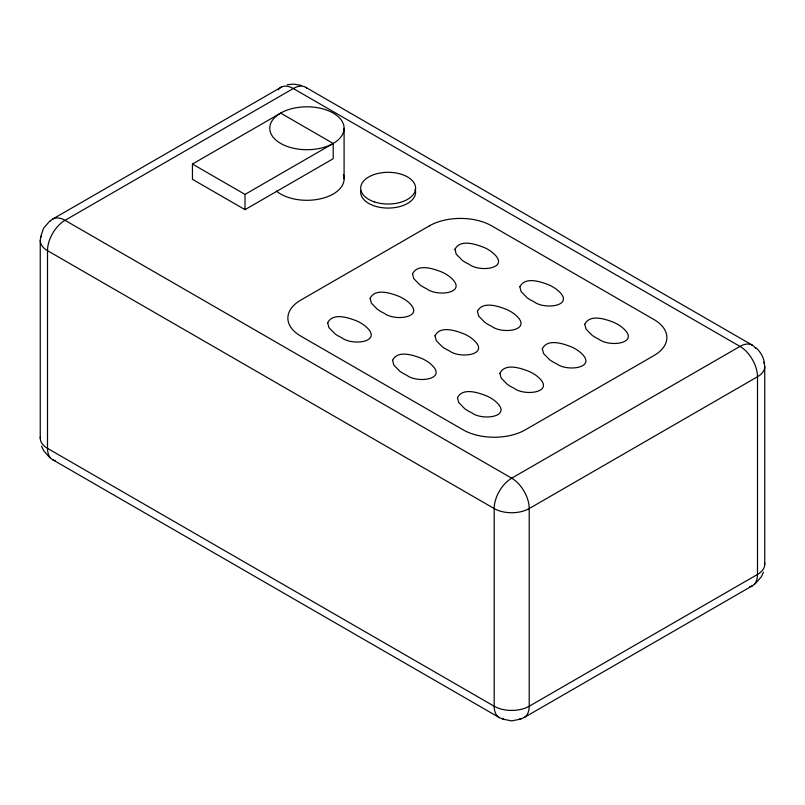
<?xml version="1.0" encoding="UTF-8"?>
<svg xmlns="http://www.w3.org/2000/svg" width="805" height="805" viewBox="0 0 805 805"><rect width="100%" height="100%" fill="white"/><g stroke="black" fill="none" stroke-linecap="round" stroke-linejoin="round"><path stroke-width="1.21" d="M40.25 240.554L40.25 438.242M764.75 564.325L764.75 366.637M40.471 237.324L43.581 228.167L49.96 220.902M763.422 572.285L761.419 576.712L755.04 583.977M52.637 219.091L281.831 86.839M192.445 164.049L280.653 113.123L333.21 143.471L333.21 158.726L245.002 209.652L192.445 179.304L192.445 164.049L245.002 194.397L333.21 143.471M524.085 717.577L752.363 585.788M521.177 718.996L511.698 720.888L502.209 718.996M287.194 84.777L293.745 84.123L301.553 85.451M305.689 87.302L752.363 345.184M52.637 459.695L499.311 717.577M49.96 457.894L43.581 450.619L41.578 446.201M756.036 347.841C760.312 351.644 763.532 356.917 764.267 362.653M344.097 128.257A37.161 21.453 0 0 1 288.351 146.842A37.161 21.453 0 0 1 288.351 109.681A37.161 21.453 0 0 1 344.097 128.257L344.097 178.831M245.002 194.397L245.002 209.652M763.583 362.3A24.774 14.309 0 0 1 757.495 376.75L757.495 574.438A24.774 14.309 60 0 1 749.556 586.795M764.619 562.846A24.774 14.309 0 0 1 757.495 574.438L529.217 706.237A24.774 14.309 60 0 1 519.738 718.734M503.648 718.734A24.774 14.309 -60 0 1 494.179 706.237L47.505 448.355A24.774 14.309 0 0 1 40.381 436.763M55.444 460.712A24.774 14.309 -60 0 1 47.505 448.355L47.505 250.667A24.774 14.309 0 0 1 41.417 236.207M50.363 221.013A24.774 14.309 60 0 1 65.024 220.318L293.302 88.53A24.774 14.309 -60 0 1 306.906 88.148M278.127 89.878A24.774 14.309 60 0 1 293.302 88.53L739.976 346.412A24.774 14.309 -60 0 1 755.533 348.364M343.312 174.433A37.161 21.453 0 0 1 321.557 198.563A37.161 21.453 0 0 1 276.306 190.996M415.149 189.336A27.451 15.848 0 0 1 389.429 208.052A27.451 15.848 0 0 1 360.801 190.795M327.675 322.805L328.943 327.655L335.011 333.844A43.832 25.307 0 0 0 341.823 337.778C352.842 346.442 385.796 341.723 363.91 325.019A43.832 25.307 0 0 0 357.098 321.084C348.635 317.713 332.868 312.26 327.675 322.805M370.109 298.313L371.377 303.153L377.444 309.341A43.832 25.307 0 0 0 384.257 313.276C395.275 321.95 428.23 317.22 406.344 300.527A43.832 25.307 0 0 0 399.532 296.592C391.069 293.221 375.291 287.767 370.109 298.313M392.568 360.278L393.836 365.118L399.904 371.306A43.832 25.307 0 0 0 406.716 375.241C417.735 383.905 450.689 379.185 428.803 362.492A43.832 25.307 0 0 0 421.991 358.557C413.529 355.176 397.761 349.732 392.568 360.278M412.532 273.821L413.8 278.661L419.868 284.849A43.832 25.307 0 0 0 426.68 288.784C437.709 297.448 470.663 292.728 448.777 276.024A43.832 25.307 0 0 0 441.965 272.1C433.493 268.719 417.725 263.265 412.532 273.821M435.002 335.776L436.27 340.626L442.337 346.814A43.832 25.307 0 0 0 449.15 350.739C460.168 359.412 493.123 354.683 471.237 337.989A43.832 25.307 0 0 0 464.425 334.055C455.962 330.684 440.184 325.23 435.002 335.776M454.966 249.319L456.234 254.159L462.301 260.347A43.832 25.307 0 0 0 469.114 264.281C480.132 272.955 513.087 268.226 491.201 251.532A43.832 25.307 0 0 0 484.389 247.598C475.926 244.227 460.158 238.773 454.966 249.319M457.461 397.74L458.729 402.591L464.797 408.769A43.832 25.307 0 0 0 471.609 412.703C482.628 421.377 515.582 416.648 493.696 399.954A43.832 25.307 0 0 0 486.884 396.02C478.422 392.649 462.654 387.195 457.461 397.74M477.425 311.283L478.693 316.124L484.761 322.312A43.832 25.307 0 0 0 491.583 326.246C502.602 334.91 535.556 330.191 513.671 313.497A43.832 25.307 0 0 0 506.858 309.563C498.386 306.192 482.618 300.738 477.425 311.283M499.895 373.248L501.163 378.088L507.231 384.277A43.832 25.307 0 0 0 514.043 388.211C525.061 396.875 558.016 392.156 536.13 375.452A43.832 25.307 0 0 0 529.318 371.528C520.855 368.147 505.077 362.693 499.895 373.248M519.859 286.781L521.127 291.631L527.195 297.82A43.832 25.307 0 0 0 534.007 301.754C545.025 310.418 577.98 305.689 556.094 288.995A43.832 25.307 0 0 0 549.282 285.061C540.819 281.69 525.051 276.236 519.859 286.781M542.318 348.746L543.586 353.596L549.664 359.775A43.832 25.307 0 0 0 556.476 363.709C567.495 372.383 600.45 367.654 578.564 350.96A43.832 25.307 0 0 0 571.751 347.025C563.279 343.654 547.511 338.201 542.318 348.746M584.752 324.254L586.02 329.094L592.088 335.283A43.832 25.307 0 0 0 598.9 339.217C609.918 347.881 642.873 343.161 620.987 326.468A43.832 25.307 0 0 0 614.175 322.533C605.712 319.152 589.944 313.698 584.752 324.254M429.327 225.883L300.788 300.094A44.124 25.478 0 0 0 300.788 336.118L463.026 429.779A44.124 25.478 0 0 0 525.423 429.779L653.962 355.569A44.124 25.478 0 0 0 653.962 319.545L491.724 225.883A44.124 25.478 0 0 0 429.327 225.883M739.976 346.412L511.698 478.2A24.774 14.309 -60 0 0 494.179 508.549L494.179 706.237A24.774 14.309 0 0 0 529.217 706.237L529.217 508.549A24.774 14.309 60 0 0 511.698 478.2L65.024 220.318A24.774 14.309 -60 0 0 47.505 250.667L494.179 508.549A24.774 14.309 0 0 0 529.217 508.549L757.495 376.75A24.774 14.309 60 0 0 739.976 346.412M374.426 201.904A27.451 15.848 0 0 0 415.601 188.179A27.451 15.848 0 0 0 374.426 174.444A27.451 15.848 0 0 0 374.426 201.904"/></g></svg>
